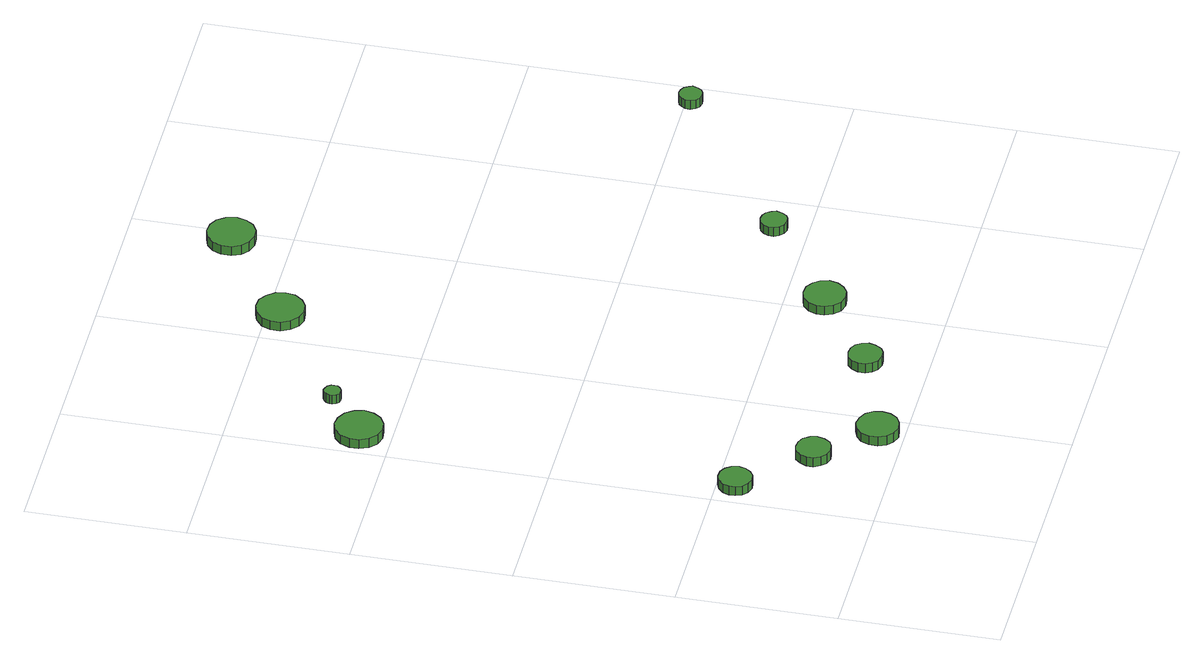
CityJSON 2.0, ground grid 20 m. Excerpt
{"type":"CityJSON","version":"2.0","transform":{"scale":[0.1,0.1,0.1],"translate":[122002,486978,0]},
"CityObjects":{
"tree1":{"type":"SolitaryVegetationObject","attributes":{"function":"something"},"geometry":[{"type":"MultiSurface","lod":"1","boundaries":[[[0,1,2,3,4,5,6,7,8,9,10,11,12,13,14]],[[15,16,17,18,19,20,21,22,23,24,25,26,27,28,29]],[[0,29,28,1]],[[1,28,27,2]],[[2,27,26,3]],[[3,26,25,4]],[[4,25,24,5]],[[5,24,23,6]],[[6,23,22,7]],[[7,22,21,8]],[[8,21,20,9]],[[9,20,19,10]],[[10,19,18,11]],[[11,18,17,12]],[[12,17,16,13]],[[13,16,15,14]],[[14,15,29,0]]]}]},
"tree2":{"type":"SolitaryVegetationObject","attributes":{"function":"something"},"geometry":[{"type":"MultiSurface","lod":"1","boundaries":[[[30,31,32,33,34,35,36,37,38,39,40,41,42,43,44]],[[45,46,47,48,49,50,51,52,53,54,55,56,57,58,59]],[[30,59,58,31]],[[31,58,57,32]],[[32,57,56,33]],[[33,56,55,34]],[[34,55,54,35]],[[35,54,53,36]],[[36,53,52,37]],[[37,52,51,38]],[[38,51,50,39]],[[39,50,49,40]],[[40,49,48,41]],[[41,48,47,42]],[[42,47,46,43]],[[43,46,45,44]],[[44,45,59,30]]]}]},
"tree3":{"type":"SolitaryVegetationObject","attributes":{"function":"something"},"geometry":[{"type":"MultiSurface","lod":"1","boundaries":[[[60,61,62,63,64,65,66,67,68,69,70,71,72,73,74]],[[75,76,77,78,79,80,81,82,83,84,85,86,87,88,89]],[[60,89,88,61]],[[61,88,87,62]],[[62,87,86,63]],[[63,86,85,64]],[[64,85,84,65]],[[65,84,83,66]],[[66,83,82,67]],[[67,82,81,68]],[[68,81,80,69]],[[69,80,79,70]],[[70,79,78,71]],[[71,78,77,72]],[[72,77,76,73]],[[73,76,75,74]],[[74,75,89,60]]]}]},
"tree4":{"type":"SolitaryVegetationObject","attributes":{"function":"something"},"geometry":[{"type":"MultiSurface","lod":"1","boundaries":[[[90,91,92,93,94,95,96,97,98,99,100,101,102,103,104]],[[105,106,107,108,109,110,111,112,113,114,115,116,117,118,119]],[[90,119,118,91]],[[91,118,117,92]],[[92,117,116,93]],[[93,116,115,94]],[[94,115,114,95]],[[95,114,113,96]],[[96,113,112,97]],[[97,112,111,98]],[[98,111,110,99]],[[99,110,109,100]],[[100,109,108,101]],[[101,108,107,102]],[[102,107,106,103]],[[103,106,105,104]],[[104,105,119,90]]]}]},
"tree5":{"type":"SolitaryVegetationObject","attributes":{"function":"something"},"geometry":[{"type":"MultiSurface","lod":"1","boundaries":[[[120,121,122,123,124,125,126,127,128,129,130,131,132,133,134]],[[135,136,137,138,139,140,141,142,143,144,145,146,147,148,149]],[[120,149,148,121]],[[121,148,147,122]],[[122,147,146,123]],[[123,146,145,124]],[[124,145,144,125]],[[125,144,143,126]],[[126,143,142,127]],[[127,142,141,128]],[[128,141,140,129]],[[129,140,139,130]],[[130,139,138,131]],[[131,138,137,132]],[[132,137,136,133]],[[133,136,135,134]],[[134,135,149,120]]]}]},
"tree6":{"type":"SolitaryVegetationObject","attributes":{"function":"something"},"geometry":[{"type":"MultiSurface","lod":"1","boundaries":[[[150,151,152,153,154,155,156,157,158,159,160,161,162,163,164]],[[165,166,167,168,169,170,171,172,173,174,175,176,177,178,179]],[[150,179,178,151]],[[151,178,177,152]],[[152,177,176,153]],[[153,176,175,154]],[[154,175,174,155]],[[155,174,173,156]],[[156,173,172,157]],[[157,172,171,158]],[[158,171,170,159]],[[159,170,169,160]],[[160,169,168,161]],[[161,168,167,162]],[[162,167,166,163]],[[163,166,165,164]],[[164,165,179,150]]]}]},
"tree7":{"type":"SolitaryVegetationObject","attributes":{"function":"something"},"geometry":[{"type":"MultiSurface","lod":"1","boundaries":[[[180,181,182,183,184,185,186,187,188,189,190,191,192,193,194]],[[195,196,197,198,199,200,201,202,203,204,205,206,207,208,209]],[[180,209,208,181]],[[181,208,207,182]],[[182,207,206,183]],[[183,206,205,184]],[[184,205,204,185]],[[185,204,203,186]],[[186,203,202,187]],[[187,202,201,188]],[[188,201,200,189]],[[189,200,199,190]],[[190,199,198,191]],[[191,198,197,192]],[[192,197,196,193]],[[193,196,195,194]],[[194,195,209,180]]]}]},
"tree8":{"type":"SolitaryVegetationObject","attributes":{"function":"something"},"geometry":[{"type":"MultiSurface","lod":"1","boundaries":[[[210,211,212,213,214,215,216,217,218,219,220,221,222,223,224]],[[225,226,227,228,229,230,231,232,233,234,235,236,237,238,239]],[[210,239,238,211]],[[211,238,237,212]],[[212,237,236,213]],[[213,236,235,214]],[[214,235,234,215]],[[215,234,233,216]],[[216,233,232,217]],[[217,232,231,218]],[[218,231,230,219]],[[219,230,229,220]],[[220,229,228,221]],[[221,228,227,222]],[[222,227,226,223]],[[223,226,225,224]],[[224,225,239,210]]]}]},
"tree9":{"type":"SolitaryVegetationObject","attributes":{"function":"something"},"geometry":[{"type":"MultiSurface","lod":"1","boundaries":[[[240,241,242,243,244,245,246,247,248,249,250,251,252,253,254]],[[255,256,257,258,259,260,261,262,263,264,265,266,267,268,269]],[[240,269,268,241]],[[241,268,267,242]],[[242,267,266,243]],[[243,266,265,244]],[[244,265,264,245]],[[245,264,263,246]],[[246,263,262,247]],[[247,262,261,248]],[[248,261,260,249]],[[249,260,259,250]],[[250,259,258,251]],[[251,258,257,252]],[[252,257,256,253]],[[253,256,255,254]],[[254,255,269,240]]]}]},
"tree10":{"type":"SolitaryVegetationObject","attributes":{"function":"something"},"geometry":[{"type":"MultiSurface","lod":"1","boundaries":[[[270,271,272,273,274,275,276,277,278,279,280,281,282,283,284]],[[285,286,287,288,289,290,291,292,293,294,295,296,297,298,299]],[[270,299,298,271]],[[271,298,297,272]],[[272,297,296,273]],[[273,296,295,274]],[[274,295,294,275]],[[275,294,293,276]],[[276,293,292,277]],[[277,292,291,278]],[[278,291,290,279]],[[279,290,289,280]],[[280,289,288,281]],[[281,288,287,282]],[[282,287,286,283]],[[283,286,285,284]],[[284,285,299,270]]]}]},
"tree11":{"type":"SolitaryVegetationObject","attributes":{"function":"something"},"geometry":[{"type":"MultiSurface","lod":"1","boundaries":[[[300,301,302,303,304,305,306,307,308,309,310,311,312,313,314]],[[315,316,317,318,319,320,321,322,323,324,325,326,327,328,329]],[[300,329,328,301]],[[301,328,327,302]],[[302,327,326,303]],[[303,326,325,304]],[[304,325,324,305]],[[305,324,323,306]],[[306,323,322,307]],[[307,322,321,308]],[[308,321,320,309]],[[309,320,319,310]],[[310,319,318,311]],[[311,318,317,312]],[[312,317,316,313]],[[313,316,315,314]],[[314,315,329,300]]]}]}
},
"vertices":[
[52,177,17],[50,186,17],[45,193,17],[38,197,17],[29,198,17],[21,195,17],[14,189,17],[11,181,17],[11,173,17],[14,165,17],[21,159,17],[29,156,17],[38,157,17],[45,162,17],[50,169,17],[50,169,4],[45,162,4],[38,157,4],[29,156,4],[21,159,4],[14,165,4],[11,173,4],[11,181,4],[14,189,4],[21,195,4],[29,198,4],[38,197,4],[45,193,4],[50,186,4],[52,177,4],
[128,98,19],[126,106,19],[121,114,19],[113,118,19],[104,119,19],[95,117,19],[89,110,19],[85,102,19],[85,93,19],[89,85,19],[95,79,19],[104,76,19],[113,77,19],[121,81,19],[126,89,19],[126,89,6],[121,81,6],[113,77,6],[104,76,6],[95,79,6],[89,85,6],[85,93,6],[85,102,6],[89,110,6],[95,117,6],[104,119,6],[113,118,6],[121,114,6],[126,106,6],[128,98,6],
[191,31,21],[189,42,21],[183,51,21],[173,56,21],[162,58,21],[152,54,21],[144,47,21],[140,37,21],[140,26,21],[144,16,21],[152,9,21],[162,5,21],[173,7,21],[183,12,21],[189,21,21],[189,21,8],[183,12,8],[173,7,8],[162,5,8],[152,9,8],[144,16,8],[140,26,8],[140,37,8],[144,47,8],[152,54,8],[162,58,8],[173,56,8],[183,51,8],[189,42,8],[191,31,8],
[69,641,14],[66,653,14],[59,663,14],[48,669,14],[36,671,14],[24,667,14],[15,659,14],[10,647,14],[10,635,14],[15,623,14],[24,615,14],[36,611,14],[48,613,14],[59,619,14],[66,629,14],[66,629,1],[59,619,1],[48,613,1],[36,611,1],[24,615,1],[15,623,1],[10,635,1],[10,647,1],[15,659,1],[24,667,1],[36,671,1],[48,669,1],[59,663,1],[66,653,1],[69,641,1],
[110,687,14],[110,691,14],[107,695,14],[103,697,14],[99,698,14],[95,696,14],[92,693,14],[90,689,14],[90,685,14],[92,681,14],[95,678,14],[99,677,14],[103,677,14],[107,680,14],[110,683,14],[110,683,1],[107,680,1],[103,677,1],[99,677,1],[95,678,1],[92,681,1],[90,685,1],[90,689,1],[92,693,1],[95,696,1],[99,698,1],[103,697,1],[107,695,1],[110,691,1],[110,687,1],
[320,76,22],[318,85,22],[313,92,22],[306,96,22],[297,97,22],[288,95,22],[282,89,22],[278,81,22],[278,72,22],[282,64,22],[288,58,22],[297,55,22],[306,56,22],[313,60,22],[318,68,22],[318,68,9],[313,60,9],[306,56,9],[297,55,9],[288,58,9],[282,64,9],[278,72,9],[278,81,9],[282,89,9],[288,95,9],[297,97,9],[306,96,9],[313,92,9],[318,85,9],[320,76,9],
[435,150,20],[432,161,20],[426,169,20],[417,175,20],[406,176,20],[395,173,20],[387,165,20],[383,155,20],[383,145,20],[387,135,20],[395,127,20],[406,124,20],[417,125,20],[426,131,20],[432,139,20],[432,139,7],[426,131,7],[417,125,7],[406,124,7],[395,127,7],[387,135,7],[383,145,7],[383,155,7],[387,165,7],[395,173,7],[406,176,7],[417,175,7],[426,169,7],[432,161,7],[435,150,7],
[276,783,16],[274,795,16],[266,805,16],[256,812,16],[243,813,16],[232,809,16],[222,801,16],[217,789,16],[217,777,16],[222,766,16],[232,757,16],[243,753,16],[256,755,16],[266,761,16],[274,771,16],[274,771,3],[266,761,3],[256,755,3],[243,753,3],[232,757,3],[222,766,3],[217,777,3],[217,789,3],[222,801,3],[232,809,3],[243,813,3],[256,812,3],[266,805,3],[274,795,3],[276,783,3],
[557,242,20],[555,248,20],[551,254,20],[546,257,20],[539,258,20],[532,256,20],[527,251,20],[524,245,20],[524,238,20],[527,232,20],[532,227,20],[539,225,20],[546,226,20],[551,229,20],[555,235,20],[555,235,7],[551,229,7],[546,226,7],[539,225,7],[532,227,7],[527,232,7],[524,238,7],[524,245,7],[527,251,7],[532,256,7],[539,258,7],[546,257,7],[551,254,7],[555,248,7],[557,242,7],
[412,873,15],[409,886,15],[402,896,15],[391,902,15],[379,903,15],[367,899,15],[358,891,15],[353,880,15],[353,867,15],[358,856,15],[367,848,15],[379,844,15],[391,845,15],[402,851,15],[409,861,15],[409,861,2],[402,851,2],[391,845,2],[379,844,2],[367,848,2],[358,856,2],[353,867,2],[353,880,2],[358,891,2],[367,899,2],[379,903,2],[391,902,2],[402,896,2],[409,886,2],[412,873,2],
[781,394,19],[779,399,19],[776,404,19],[771,407,19],[765,408,19],[759,406,19],[755,402,19],[752,397,19],[752,391,19],[755,385,19],[759,381,19],[765,379,19],[771,380,19],[776,383,19],[779,388,19],[779,388,6],[776,383,6],[771,380,6],[765,379,6],[759,381,6],[755,385,6],[752,391,6],[752,397,6],[755,402,6],[759,406,6],[765,408,6],[771,407,6],[776,404,6],[779,399,6],[781,394,6]
]}
